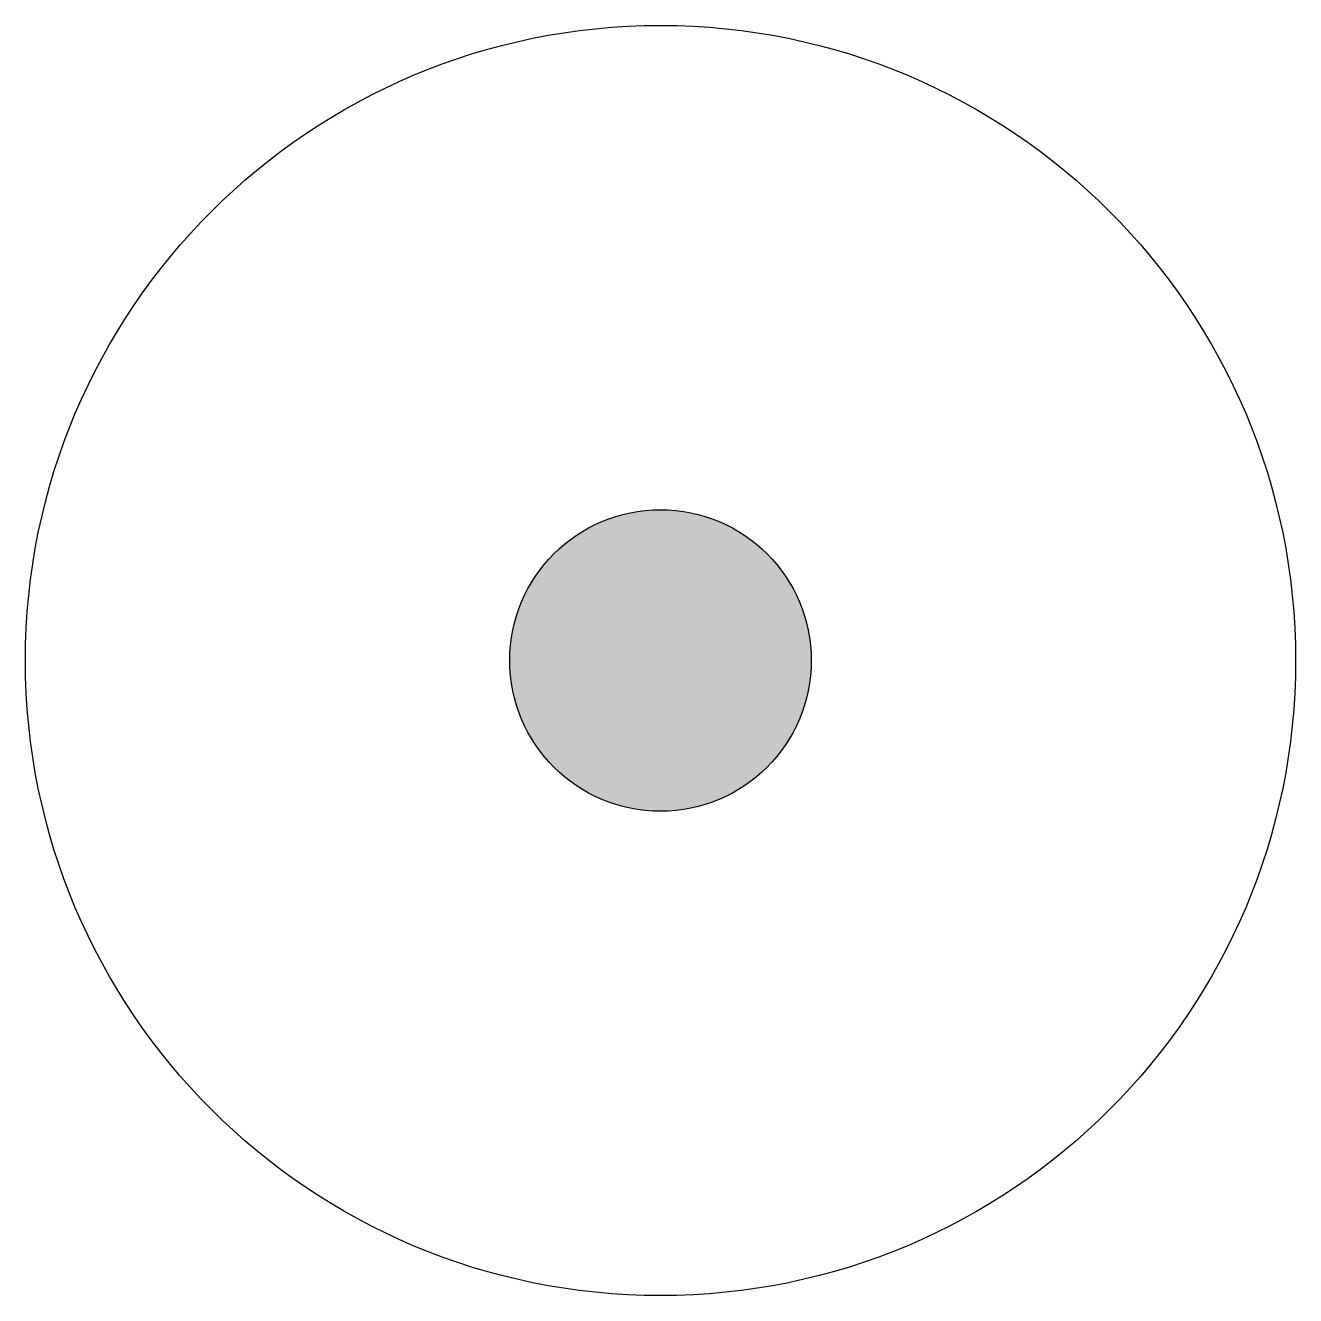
# Model space of a CAD drawing. Header units: metres. Extents: x -1.75 to 1.75, y -1.75 to 1.75.
import ezdxf

# ---------------------------------------------------------------- set-up
doc = ezdxf.new("R2010")
doc.units = ezdxf.units.M

msp = doc.modelspace()

# ---------------------------------------------------------------- hatches: boundary and pattern name
h = msp.add_hatch(color=256)
h.dxf.hatch_style = 1
edge = h.paths.add_edge_path()
edge.add_arc((0, 0), 0.4153, 0, 360)

# ---------------------------------------------------------------- linework, layer by layer
for radius in [1.75, 0.4153]:
    msp.add_circle((0, 0), radius)

doc.saveas('drawing.dxf')
